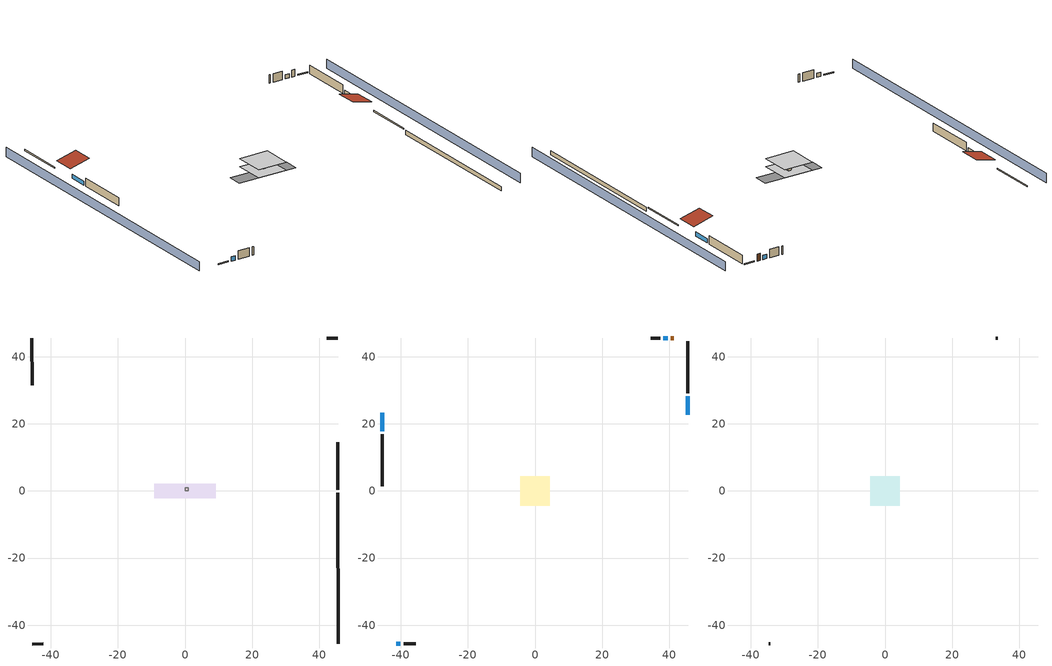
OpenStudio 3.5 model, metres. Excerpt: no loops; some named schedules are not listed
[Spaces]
air source heat pump airloop ret air space
 floor adiabatic (AdiabaticConst): 0,0 0,1 1,1 1,0 z0
 wall adiabatic (AdiabaticConst): 0,0 1,0 1,1 0,1 0,0 z0:1
 ceiling adiabatic (AdiabaticConst): 1,0 1,1 0,1 0,0 z1
crawlspace - unvented 1
 floor foundation (Slab1 construction): -9.14,-2.13 -9.14,2.13 9.14,2.13 9.14,-2.13 z-0.91
 wall outside (RimJoist4 construction): -45.61,-45.61 -42.32,-45.61 z0.3:0.61
 wall outside (RimJoist3 construction): -45.61,45.61 -45.61,31.52 z0.3:0.61
 wall outside (RimJoist2 construction): 45.61,45.61 42.32,45.61 z0.3:0.61
 wall outside (RimJoist1 construction): 45.61,0.43 45.61,14.52 z0.3:0.61
 wall foundation (FoundationWall1 construction): 45.61,-45.61 45.61,-0.5 z-0.91:0.3
living space 1
 floor to crawlspace - unvented 1 (Floor1 construction): -4.42,-4.42 -4.42,4.42 4.42,4.42 4.42,-4.42 z0.3
 wall outside (AdiabaticWallConstruction 1): 41.4,45.61 40.48,45.61 z0.3:2.34
 wall outside (AdiabaticWallConstruction): -41.4,-45.61 -40.11,-45.61 / -45.61,23.32 -45.61,17.83 / 39.55,45.61 38.27,45.61 / 45.61,22.72 45.61,28.21 z0.3:1.52
 wall outside (Wall4 construction): -39.19,-45.61 -35.56,-45.61 z0.3:2.74
 wall outside (Wall3 construction): -45.61,16.9 -45.61,1.36 z0.3:2.74
 wall outside (Wall2 construction): 37.34,45.61 34.48,45.61 z0.3:2.74
 wall outside (Wall1 construction): 45.61,29.14 45.61,44.68 z0.3:2.74
 window (WindowConstruction 3): -41.4,-45.61 -40.11,-45.61 z0.3:1.52
 window (WindowConstruction 2): -45.61,23.32 -45.61,17.83 z0.3:1.52
 window (WindowConstruction 1): 39.55,45.61 38.27,45.61 z0.3:1.52
 window (WindowConstruction): 45.61,22.72 45.61,28.21 z0.3:1.52
 door (Door): 41.4,45.61 40.48,45.61 z0.3:2.34
attic - vented 1
 floor to living space 1 (Floor2 construction Reversed): -4.42,-4.42 -4.42,4.42 4.42,4.42 4.42,-4.42 z2.74
 wall outside (Wall6 construction): -34.63,-45.61 -34.16,-45.61 z0.3:2.74
 wall outside (Wall5 construction): 33.55,45.61 33.08,45.61 z0.3:2.74
 roof outside (Roof2 construction): 45.61,21.79,2.74 39.46,21.79,4.28 39.46,15.45,4.28 45.61,15.45,2.74
 roof outside (Roof1 construction): -45.61,24.24,2.74 -39.46,24.24,4.28 -39.46,30.59,4.28 -45.61,30.59,2.74
shading: -51.71,45.61 -51.71,-45.61 / 51.71,-45.61 51.71,45.61 z0:2.74; -41.4,-45.61 -40.11,-45.61 / -45.61,23.32 -45.61,17.83 / 39.55,45.61 38.27,45.61 / 45.61,22.72 45.61,28.21 z0.3:1.52
[Building]
Building 27: Nominal Floor to Floor Height {m}=8; Standards Number of Stories=1; Standards Number of Above Ground Stories=1; Standards Building Type=Residential; Standards Number of Living Units=1
[Site:WaterMainsTemperature]
Calculation Method=Schedule; Temperature Schedule=mains temperature schedule
[Site:GroundTemperature:Deep]
9.76078, 9.76078, 9.76078, 9.76078, 9.76078, 9.76078, 9.76078, 9.76078, 9.76078, 9.76078, 9.76078, 9.76078
[Site:GroundTemperature:Shallow]
5.66255, 3.918, 3.77829, 4.60617, 7.92964, 11.2376, 14.1055, 15.9222, 16.0765, 14.5989, 11.8042, 8.59771
[Site]
Denver Centennial  Golden   Nr_CO_USA: Latitude {deg}=39.74; Longitude {deg}=-105.18; Time Zone {hr}=-7; Elevation {m}=1829; Terrain=Suburbs
[Construction]
AdiabaticConst: Adiabatic
furniture construction living space 1: furniture material living space 1
PartitionWallConstruction: gypsum board, wall stud and cavity 3, gypsum board
AdiabaticWallConstruction 1: wood siding 1, wall rigid ins 1, wall stud and cavity 2, gypsum board
Door: door material
AdiabaticWallConstruction: wood siding, wall rigid ins 1, wall stud and cavity 2, gypsum board
WindowConstruction 3; WindowConstruction 2; WindowConstruction 1; WindowConstruction: WindowMaterial
Slab1 construction: soil 0.5 in.
FoundationWall1 construction: concrete 8.0 in.
Floor2 construction Reversed: gypsum board, ceiling stud and cavity, ceiling loosefill ins
Floor1 construction: floor stud and cavity, osb sheathing 0.75 in., floor covering
RimJoist4 construction; RimJoist3 construction; RimJoist2 construction; RimJoist1 construction: vinyl siding, rim joist rigid ins, osb sheathing 2.0 in., rim joist stud and cavity
Wall6 construction; Wall5 construction: vinyl siding, osb sheathing 0.5 in. 1, wall stud and cavity 1
Wall4 construction; Wall3 construction; Wall2 construction; Wall1 construction: vinyl siding, wall rigid ins, osb sheathing 0.5 in. 1, wall stud and cavity, gypsum board
Roof2 construction; Roof1 construction: asphalt or fiberglass shingles, roof rigid ins, osb sheathing 0.5 in.
[Material:NoMass]
Adiabatic: Roughness=Rough; Thermal Resistance {m2-K/W}=176.1
[Material] Roughness=Rough
Name | Thickness {m} | Conductivity {W/m-K} | Density {kg/m3} | Specific Heat {J/kg-K} | Thermal Absorptance | Solar Absorptance | Visible Absorptance
furniture material living space 1 | 0.1524 | 0.115458 | 640.8 | 1214.23 | 0.9 | 0.6 | 0.6
wall stud and cavity 3 | 0.0889 | 0.391764 | 83.0341 | 1211.67 | 0.9 | 0.7 | 0.7
wood siding 1; wood siding | 0.0254 | 0.102417 | 544.68 | 1172.36
door material | 0.04445 | 0.20984 | 512.64 | 1214.23 | 0.9 | 0.7 | 0.7
wall stud and cavity 2 | 0.0889 | 0.380278 | 52.3479 | 1209.89 | 0.9 | 0.7 | 0.7
wall rigid ins 1 | 0.512978 | 0.029427 | 32.04 | 1214.23 | 0.9 | 0.7 | 0.7
soil 0.5 in. | 0.0127 | 1.731 | 1842.3 | 418.7 | 0.9 | 0.7 | 0.7
concrete 8.0 in. | 0.2032 | 1.803125 | 2242.8 | 837.4 | 0.9 | 0.7 | 0.7
interior vertical ins | 0.0984504 | 0.029427 | 32.04 | 1214.23
ceiling stud and cavity | 0.1397 | 0.0827032 | 65.682 | 1177.47 | 0.9 | 0.7 | 0.7
ceiling loosefill ins | 0.169333 | 0.0480833 | 16.02 | 1046.75 | 0.9 | 0.7 | 0.7
floor covering | 0.0127 | 0.0433444 | 54.468 | 1339.84 | 0.9 | 0.6 | 0.6
osb sheathing 0.75 in. | 0.01905 | 0.115458 | 512.64 | 1214.23 | 0.9 | 0.7 | 0.7
floor stud and cavity | 0.1397 | 0.27731 | 92.3553 | 1139.71 | 0.9 | 0.7 | 0.7
rim joist stud and cavity | 0.0508 | 0.0382757 | 125.044 | 1163.47 | 0.9 | 0.6 | 0.6
osb sheathing 2.0 in. | 0.0508 | 0.115458 | 512.64 | 1214.23 | 0.9 | 0.7 | 0.7
rim joist rigid ins; wall rigid ins | 0.051816 | 0.029427 | 32.04 | 1214.23 | 0.9 | 0.7 | 0.7
wall stud and cavity 1 | 0.1397 | 1.53317 | 139.0536 | 1170.24 | 0.9 | 0.6 | 0.6
gypsum board | 0.0127 | 0.160291 | 801 | 837.4 | 0.9 | 0.6 | 0.6
wall stud and cavity | 0.1397 | 0.232422 | 139.0536 | 1170.24 | 0.9 | 0.7 | 0.7
osb sheathing 0.5 in. 1 | 0.0127 | 0.115458 | 512.64 | 1214.23 | 0.9 | 0.7 | 0.7
vinyl siding | 0.009525 | 0.089435 | 177.822 | 1046.75 | 0.9 | 0.75 | 0.75
osb sheathing 0.5 in. | 0.0127 | 0.115458 | 512.64 | 1214.23 | 0.9 | 0.6 | 0.6
roof rigid ins | 0.00226973 | 0.029427 | 32.04 | 1214.23 | 0.9 | 0.7 | 0.7
asphalt or fiberglass shingles | 0.00635 | 0.162714 | 1121.4 | 1465.45 | 0.91 | 0.85 | 0.85
[WindowMaterial:SimpleGlazingSystem]
WindowMaterial: U-Factor {W/m2-K}=2.15764; Solar Heat Gain Coefficient=0.44
[SpaceType]
Name | Standards Building Type | Standards Space Type
Space Type 4 | Single-Family Detached | living space 1
Space Type 3 |  | attic - vented 1
Space Type 2 |  | crawlspace - unvented 1
Space Type 1 |  | air source heat pump airloop ret air space
[OtherEquipment]
Name | Other Equipment Definition | Space or SpaceType | Schedule | Fuel Type
mech vent house fan latent load equip | mech vent house fan latent load equip | living space 1 | Always On Discrete | None
mech vent house fan sensible load equip | mech vent house fan sensible load equip | living space 1 | Always On Discrete | None
air_source_heat_pump_airloop_0_SupLatLkToDZ equip | air_source_heat_pump_airloop_0_SupLatLkToDZ equip | crawlspace - unvented 1 | Always On Discrete | None
air_source_heat_pump_airloop_0_SupSensLkToDZ equip | air_source_heat_pump_airloop_0_SupSensLkToDZ equip | crawlspace - unvented 1 | Always On Discrete | None
air_source_heat_pump_airloop_0_RetCondToDZ equip | air_source_heat_pump_airloop_0_RetCondToDZ equip | crawlspace - unvented 1 | Always On Discrete | None
air_source_heat_pump_airloop_0_SupCondToDZ equip | air_source_heat_pump_airloop_0_SupCondToDZ equip | crawlspace - unvented 1 | Always On Discrete | None
air_source_heat_pump_airloop_0_RetLatLkToRP equip | air_source_heat_pump_airloop_0_RetLatLkToRP equip | air source heat pump airloop ret air space | Always On Discrete | None
air_source_heat_pump_airloop_0_RetSensLkToRP equip | air_source_heat_pump_airloop_0_RetSensLkToRP equip | air source heat pump airloop ret air space | Always On Discrete | None
air_source_heat_pump_airloop_0_RetCondToRP equip | air_source_heat_pump_airloop_0_RetCondToRP equip | air source heat pump airloop ret air space | Always On Discrete | None
air_source_heat_pump_airloop_0_SupCondToLv equip | air_source_heat_pump_airloop_0_SupCondToLv equip | living space 1 | Always On Discrete | None
air_source_heat_pump_airloop_0_SupLatLkToLv equip | air_source_heat_pump_airloop_0_SupLatLkToLv equip | living space 1 | Always On Discrete | None
air_source_heat_pump_airloop_0_SupSensLkToLv equip | air_source_heat_pump_airloop_0_SupSensLkToLv equip | living space 1 | Always On Discrete | None
water latent | water latent | living space 1 | dhw fixtures | None
water sensible | water sensible | living space 1 | dhw fixtures | None
water heater EC adjustment | water heater EC adjustment | living space 1 | Always On Discrete | Electricity
[OtherEquipment:Definition] Design Level Calculation Method=EquipmentLevel
Name | Design Level {W} | Fraction Latent | Fraction Radiant | Fraction Lost
mech vent house fan latent load equip; air_source_heat_pump_airloop_0_SupLatLkToDZ equip; air_source_heat_pump_airloop_0_RetLatLkToRP equip; air_source_heat_pump_airloop_0_SupLatLkToLv equip | 0 | 1 | 0 | 0
mech vent house fan sensible load equip; air_source_heat_pump_airloop_0_SupSensLkToDZ equip; air_source_heat_pump_airloop_0_RetCondToDZ equip; air_source_heat_pump_airloop_0_SupCondToDZ equip; air_source_heat_pump_airloop_0_RetSensLkToRP equip; air_source_heat_pump_airloop_0_RetCondToRP equip; air_source_heat_pump_airloop_0_SupCondToLv equip; air_source_heat_pump_airloop_0_SupSensLkToLv equip | 0 | 0 | 0 | 0
water latent | 70.3964 | 1 | 0 | 0
water sensible | -69.3786 | 0 | 0.6 | 0
water heater EC adjustment | 0.01 | 0 | 0 | 1
[SpaceInfiltration:DesignFlowRate] Schedule=Always On Discrete
Name | Space or SpaceType | Design Flow Rate Calculation Method | Design Flow Rate {m3/s} | Air Changes per Hour {1/hr} | Constant Term Coefficient | Temperature Term Coefficient | Velocity Term Coefficient | Velocity Squared Term Coefficient
infil flow; whole house fan flow; natural vent flow | living space 1 | Flow/Space | 0
infil|crawlspace - unvented 1 | crawlspace - unvented 1 | AirChanges/Hour |  | 0.1 | 1 | 0 | 0 | 0
[ElectricEquipment] Space or SpaceType=living space 1
Name | Electric Equipment Definition | Schedule
mech vent house fan cfis | mech vent house fan cfis | Always On Discrete
mech vent house fan | mech vent house fan | Always On Discrete
whole house fan | whole house fan | Always On Discrete
misc tv | misc tv | misc tv schedule
misc plug loads | misc plug loads | misc plug loads schedule
cooking range | cooking range | cooking range
fridge | fridge | fridge
dishwasher | dishwasher | dishwasher
clothes dryer | clothes dryer | clothes dryer
clothes washer | clothes washer | clothes washer
[ElectricEquipment:Definition] Design Level Calculation Method=EquipmentLevel
Name | Design Level {W} | Fraction Latent | Fraction Radiant | Fraction Lost
mech vent house fan cfis | 0 | 0 | 0 | 0
mech vent house fan; whole house fan | 0 | 0 | 0 | 1
misc tv | 99.5281 | 0 | 0.6 | 0
misc plug loads | 139.649 | 0.045 | 0.513 | 0.1
cooking range | 182.227 | 0.08 | 0.432 | 0.2
fridge | 80.9862 | 0 | 0.6 | 0
dishwasher | 25.0393 | 0.3 | 0.18 | 0.4
clothes dryer | 105.189 | 0.015 | 0.081 | 0.85
clothes washer | 8.23015 | 0.03 | 0.162 | 0.7
[SpaceInfiltration:EffectiveLeakageArea]
infil|attic - vented 1: Space or SpaceType=attic - vented 1; Schedule=Always On Discrete; Effective Air Leakage Area {cm2}=2598.68; Stack Coefficient=0.000276351; Wind Coefficient=3.12092e-05
[ZoneMixing] Schedule=Always On Continuous; Design Flow Rate Calculation Method=Flow/Zone; Design Flow Rate {m3/s}=0
Name | Zone or Space | Source Zone or Space
whole house fan mix | attic - vented | living space
air_source_heat_pump_airloop_0_ZoneMixLvToDZ mix | crawlspace - unvented | living space
air_source_heat_pump_airloop_0_ZoneMixDZToLv mix | living space | crawlspace - unvented
[Space]
Name | Space Type | Thermal Zone
air source heat pump airloop ret air space | Space Type 1 | air source heat pump airloop ret air zone
crawlspace - unvented 1 | Space Type 2 | crawlspace - unvented
attic - vented 1 | Space Type 3 | attic - vented
living space 1 | Space Type 4 | living space
[ThermalZone] Use Ideal Air Loads=No
Name | Volume {m3} | Thermostat
air source heat pump airloop ret air zone | 1
crawlspace - unvented | 95.1446
attic - vented | 27.8669
living space | 190.289 | living space temperature setpoint
[Exterior:Lights]
exterior lighting: Exterior Lights Definition=exterior lighting; Schedule=exterior lighting schedule
[Exterior:Lights:Definition]
exterior lighting: Design Level {W}=5.43028
[Lights]
interior lighting: Lights Definition=interior lighting; Space or SpaceType=living space 1; Schedule=interior lighting schedule; Fraction Replaceable=1
[Lights:Definition]
interior lighting: Design Level Calculation Method=LightingLevel; Lighting Level {W}=106.957; Fraction Radiant=0.6; Fraction Visible=0.2; Return Air Fraction=0
[WaterUse:Equipment:Definition]
Name | Peak Flow Rate {m3/s} | Target Temperature Schedule
dishwasher | 2.81355e-07
clothes washer | 1.97053e-07
dhw fixtures | 4.17723e-06 | mixed water temperature schedule
[People]
occupants: People Definition=occupants; Space or SpaceType=living space 1; Number of People Schedule=occupants schedule; Activity Level Schedule=occupants activity schedule; Multiplier=1
[People:Definition]
occupants: Number of People Calculation Method=People; Number of People {people}=2; Fraction Radiant=0.314171; Sensible Heat Fraction=0.56303; Carbon Dioxide Generation Rate {m3/s-W}=0; Enable ASHRAE 55 Comfort Warnings=No; Mean Radiant Temperature Calculation Type=ZoneAveraged
[InternalMass] Space or SpaceType=living space 1; Multiplier=1
Name | Internal Mass Definition
furniture mass living space 1 | furniture mass living space 1
partition wall mass | partition wall mass
[InternalMass:Definition] Design Level Calculation Method=SurfaceArea
Name | Construction | Surface Area {m2}
furniture mass living space 1 | furniture construction living space 1 | 31.2154
partition wall mass | PartitionWallConstruction | 78.0386
[SurfaceProperty:ExposedFoundationPerimeter]
Slab1: Exposed Perimeter Calculation Method=TotalExposedPerimeter; Total Exposed Perimeter {m}=45.1104
[Foundation:Kiva:Settings]
Soil Conductivity {W/m-K}=1.731; Soil Density {kg/m3}=1842.3; Soil Specific Heat {J/kg-K}=418.7; Ground Solar Absorptivity=0.9; Ground Thermal Absorptivity=0.9; Ground Surface Roughness {m}=0.03; Far-Field Width {m}=40; Deep-Ground Boundary Condition=ZeroFlux; Deep-Ground Depth {m}=40; Minimum Cell Dimension {m}=0.2; Maximum Cell Growth Coefficient=3; Simulation Timestep=Timestep
[Foundation:Kiva]
Foundation Kiva 1: Initial Indoor Air Temperature {C}=4.20774; Wall Height Above Grade {m}=0.3048; Wall Depth Below Slab {m}=0.2032; Custom Block Material Name 1=interior vertical ins; Custom Block Depth 1 {m}=1.2192; Custom Block X Position 1 {m}=-0.0984504; Custom Block Z Position 1 {m}=0
[ThermostatSetpoint:DualSetpoint]
living space temperature setpoint: Heating Setpoint Temperature Schedule=heating setpoint; Cooling Setpoint Temperature Schedule=cooling setpoint
[Schedule:Day]
exterior lighting schedule allday12: 1, 0, 0.571429, 3, 0, 0.528571, 5, 0, 0.5, 6, 0, 0.557143, 7, 0, 0.628571, 8, 0, 0.585714, 9, 0, 0.442857, 10, 0, 0.357143, 12, 0, 0.342857, 13, 0, 0.371429, 14, 0, 0.414286, 15, 0, 0.442857, 16, 0, 0.5, 17, 0, 0.628571, 18, 0, 0.8, 19, 0, 0.914286, 20, 0, 0.971429, 21, 0, 1, 22, 0, 0.928571, 23, 0, 0.8, 24, 0, 0.671429
exterior lighting schedule allday11: 1, 0, 0.552381, 3, 0, 0.510952, 5, 0, 0.483333, 6, 0, 0.538571, 7, 0, 0.607619, 8, 0, 0.56619, 9, 0, 0.428095, 10, 0, 0.345238, 12, 0, 0.331429, 13, 0, 0.359048, 14, 0, 0.400476, 15, 0, 0.428095, 16, 0, 0.483333, 17, 0, 0.607619, 18, 0, 0.773333, 19, 0, 0.88381, 20, 0, 0.939048, 21, 0, 0.966667, 22, 0, 0.897619, 23, 0, 0.773333, 24, 0, 0.649048
exterior lighting schedule allday10: 1, 0, 0.509524, 3, 0, 0.47131, 5, 0, 0.445833, 6, 0, 0.496786, 7, 0, 0.560476, 8, 0, 0.522262, 9, 0, 0.394881, 10, 0, 0.318452, 12, 0, 0.305714, 13, 0, 0.33119, 14, 0, 0.369405, 15, 0, 0.394881, 16, 0, 0.445833, 17, 0, 0.560476, 18, 0, 0.713333, 19, 0, 0.815238, 20, 0, 0.86619, 21, 0, 0.891667, 22, 0, 0.827976, 23, 0, 0.713333, 24, 0, 0.59869
exterior lighting schedule allday8: 1, 0, 0.419048, 3, 0, 0.387619, 5, 0, 0.366667, 6, 0, 0.408571, 7, 0, 0.460952, 8, 0, 0.429524, 9, 0, 0.324762, 10, 0, 0.261905, 12, 0, 0.251429, 13, 0, 0.272381, 14, 0, 0.30381, 15, 0, 0.324762, 16, 0, 0.366667, 17, 0, 0.460952, 18, 0, 0.586667, 19, 0, 0.670476, 20, 0, 0.712381, 21, 0, 0.733333, 22, 0, 0.680952, 23, 0, 0.586667, 24, 0, 0.492381
exterior lighting schedule allday7: 1, 0, 0.390476, 3, 0, 0.36119, 5, 0, 0.341667, 6, 0, 0.380714, 7, 0, 0.429524, 8, 0, 0.400238, 9, 0, 0.302619, 10, 0, 0.244048, 12, 0, 0.234286, 13, 0, 0.25381, 14, 0, 0.283095, 15, 0, 0.302619, 16, 0, 0.341667, 17, 0, 0.429524, 18, 0, 0.546667, 19, 0, 0.624762, 20, 0, 0.66381, 21, 0, 0.683333, 22, 0, 0.634524, 23, 0, 0.546667, 24, 0, 0.45881
exterior lighting schedule allday6: 1, 0, 0.380952, 3, 0, 0.352381, 5, 0, 0.333333, 6, 0, 0.371429, 7, 0, 0.419048, 8, 0, 0.390476, 9, 0, 0.295238, 10, 0, 0.238095, 12, 0, 0.228571, 13, 0, 0.247619, 14, 0, 0.27619, 15, 0, 0.295238, 16, 0, 0.333333, 17, 0, 0.419048, 18, 0, 0.533333, 19, 0, 0.609524, 20, 0, 0.647619, 21, 0, 0.666667, 22, 0, 0.619048, 23, 0, 0.533333, 24, 0, 0.447619
exterior lighting schedule allday5: 1, 0, 0.4, 3, 0, 0.37, 5, 0, 0.35, 6, 0, 0.39, 7, 0, 0.44, 8, 0, 0.41, 9, 0, 0.31, 10, 0, 0.25, 12, 0, 0.24, 13, 0, 0.26, 14, 0, 0.29, 15, 0, 0.31, 16, 0, 0.35, 17, 0, 0.44, 18, 0, 0.56, 19, 0, 0.64, 20, 0, 0.68, 21, 0, 0.7, 22, 0, 0.65, 23, 0, 0.56, 24, 0, 0.47
exterior lighting schedule allday4: 1, 0, 0.442857, 3, 0, 0.409643, 5, 0, 0.3875, 6, 0, 0.431786, 7, 0, 0.487143, 8, 0, 0.453929, 9, 0, 0.343214, 10, 0, 0.276786, 12, 0, 0.265714, 13, 0, 0.287857, 14, 0, 0.321071, 15, 0, 0.343214, 16, 0, 0.3875, 17, 0, 0.487143, 18, 0, 0.62, 19, 0, 0.708571, 20, 0, 0.752857, 21, 0, 0.775, 22, 0, 0.719643, 23, 0, 0.62, 24, 0, 0.520357
exterior lighting schedule allday3: 1, 0, 0.485714, 3, 0, 0.449286, 5, 0, 0.425, 6, 0, 0.473571, 7, 0, 0.534286, 8, 0, 0.497857, 9, 0, 0.376429, 10, 0, 0.303571, 12, 0, 0.291429, 13, 0, 0.315714, 14, 0, 0.352143, 15, 0, 0.376429, 16, 0, 0.425, 17, 0, 0.534286, 18, 0, 0.68, 19, 0, 0.777143, 20, 0, 0.825714, 21, 0, 0.85, 22, 0, 0.789286, 23, 0, 0.68, 24, 0, 0.570714
exterior lighting schedule allday2: 1, 0, 0.528571, 3, 0, 0.488929, 5, 0, 0.4625, 6, 0, 0.515357, 7, 0, 0.581429, 8, 0, 0.541786, 9, 0, 0.409643, 10, 0, 0.330357, 12, 0, 0.317143, 13, 0, 0.343571, 14, 0, 0.383214, 15, 0, 0.409643, 16, 0, 0.4625, 17, 0, 0.581429, 18, 0, 0.74, 19, 0, 0.845714, 20, 0, 0.898571, 21, 0, 0.925, 22, 0, 0.858929, 23, 0, 0.74, 24, 0, 0.621071
exterior lighting schedule allday1: 1, 0, 0.566667, 3, 0, 0.524167, 5, 0, 0.495833, 6, 0, 0.5525, 7, 0, 0.623333, 8, 0, 0.580833, 9, 0, 0.439167, 10, 0, 0.354167, 12, 0, 0.34, 13, 0, 0.368333, 14, 0, 0.410833, 15, 0, 0.439167, 16, 0, 0.495833, 17, 0, 0.623333, 18, 0, 0.793333, 19, 0, 0.906667, 20, 0, 0.963333, 21, 0, 0.991667, 22, 0, 0.920833, 23, 0, 0.793333, 24, 0, 0.665833
Schedule Day 14; Schedule Day 13; Schedule Day 12; Schedule Day 11; Schedule Day 10; Schedule Day 9; Schedule Day 8; Schedule Day 7; Schedule Day 6; Schedule Day 5; Schedule Day 4; Schedule Day 2; Schedule Day 1: 24, 0, 0
interior lighting schedule allday12: 1, 0, 0.109091, 4, 0, 0.0909091, 5, 0, 0.1, 6, 0, 0.163636, 7, 0, 0.272727, 8, 0, 0.345455, 10, 0, 0.372727, 11, 0, 0.354545, 12, 0, 0.336364, 13, 0, 0.327273, 14, 0, 0.318182, 15, 0, 0.336364, 16, 0, 0.372727, 17, 0, 0.454545, 18, 0, 0.590909, 19, 0, 0.781818, 20, 0, 0.954545, 21, 0, 1, 22, 0, 0.718182, 23, 0, 0.363636, 24, 0, 0.163636
interior lighting schedule allday11: 1, 0, 0.105455, 4, 0, 0.0878788, 5, 0, 0.0966667, 6, 0, 0.158182, 7, 0, 0.263636, 8, 0, 0.333939, 10, 0, 0.360303, 11, 0, 0.342727, 12, 0, 0.325152, 13, 0, 0.316364, 14, 0, 0.307576, 15, 0, 0.325152, 16, 0, 0.360303, 17, 0, 0.439394, 18, 0, 0.571212, 19, 0, 0.755758, 20, 0, 0.922727, 21, 0, 0.966667, 22, 0, 0.694242, 23, 0, 0.351515, 24, 0, 0.158182
misc tv schedule allday12; misc tv schedule allday1; misc plug loads schedule allday12; misc plug loads schedule allday1: 1, 0, 0.655649, 2, 0, 0.618183, 3, 0, 0.599451, 4, 0, 0.580718, 5, 0, 0.599451, 6, 0, 0.618183, 7, 0, 0.693115, 8, 0, 0.786779, 11, 0, 0.805512, 12, 0, 0.824245, 14, 0, 0.842977, 15, 0, 0.824245, 16, 0, 0.86171, 17, 0, 0.899176, 18, 0, 0.974107, 19, 0, 0.99284, 20, 0, 0.936642, 21, 0, 0.880443, 22, 0, 0.842977, 23, 0, 0.749313, 24, 0, 0.674382
misc tv schedule allday11; misc plug loads schedule allday11: 1, 0, 0.51853, 2, 0, 0.4889, 3, 0, 0.474085, 4, 0, 0.45927, 5, 0, 0.474085, 6, 0, 0.4889, 7, 0, 0.54816, 8, 0, 0.622236, 11, 0, 0.637051, 12, 0, 0.651867, 14, 0, 0.666682, 15, 0, 0.651867, 16, 0, 0.681497, 17, 0, 0.711127, 18, 0, 0.770388, 19, 0, 0.785203, 20, 0, 0.740757, 21, 0, 0.696312, 22, 0, 0.666682, 23, 0, 0.592606, 24, 0, 0.533345
misc tv schedule allday10; misc plug loads schedule allday10: 1, 0, 0.520106, 2, 0, 0.490386, 3, 0, 0.475526, 4, 0, 0.460666, 5, 0, 0.475526, 6, 0, 0.490386, 7, 0, 0.549827, 8, 0, 0.624128, 11, 0, 0.638988, 12, 0, 0.653848, 14, 0, 0.668708, 15, 0, 0.653848, 16, 0, 0.683568, 17, 0, 0.713289, 18, 0, 0.772729, 19, 0, 0.787589, 20, 0, 0.743009, 21, 0, 0.698428, 22, 0, 0.668708, 23, 0, 0.594407, 24, 0, 0.534966
misc tv schedule allday9; misc tv schedule allday6; misc plug loads schedule allday9; misc plug loads schedule allday6: 1, 0, 0.434473, 2, 0, 0.409646, 3, 0, 0.397232, 4, 0, 0.384819, 5, 0, 0.397232, 6, 0, 0.409646, 7, 0, 0.4593, 8, 0, 0.521367, 11, 0, 0.533781, 12, 0, 0.546194, 14, 0, 0.558608, 15, 0, 0.546194, 16, 0, 0.571021, 17, 0, 0.595848, 18, 0, 0.645502, 19, 0, 0.657916, 20, 0, 0.620675, 21, 0, 0.583435, 22, 0, 0.558608, 23, 0, 0.49654, 24, 0, 0.446886
misc tv schedule allday7; misc plug loads schedule allday7: 1, 0, 0.43132, 2, 0, 0.406674, 3, 0, 0.39435, 4, 0, 0.382027, 5, 0, 0.39435, 6, 0, 0.406674, 7, 0, 0.455967, 8, 0, 0.517585, 11, 0, 0.529908, 12, 0, 0.542231, 14, 0, 0.554555, 15, 0, 0.542231, 16, 0, 0.566878, 17, 0, 0.591525, 18, 0, 0.640819, 19, 0, 0.653142, 20, 0, 0.616172, 21, 0, 0.579202, 22, 0, 0.554555, 23, 0, 0.492938, 24, 0, 0.443644
misc tv schedule allday5; misc tv schedule allday3; misc plug loads schedule allday5; misc plug loads schedule allday3: 1, 0, 0.521682, 2, 0, 0.491872, 3, 0, 0.476967, 4, 0, 0.462062, 5, 0, 0.476967, 6, 0, 0.491872, 7, 0, 0.551493, 8, 0, 0.626019, 11, 0, 0.640924, 12, 0, 0.655829, 14, 0, 0.670734, 15, 0, 0.655829, 16, 0, 0.68564, 17, 0, 0.71545, 18, 0, 0.775071, 19, 0, 0.789976, 20, 0, 0.745261, 21, 0, 0.700545, 22, 0, 0.670734, 23, 0, 0.596208, 24, 0, 0.536588
misc tv schedule allday4; misc plug loads schedule allday4: 1, 0, 0.519581, 2, 0, 0.489891, 3, 0, 0.475045, 4, 0, 0.4602, 5, 0, 0.475045, 6, 0, 0.489891, 7, 0, 0.549271, 8, 0, 0.623497, 11, 0, 0.638342, 12, 0, 0.653187, 14, 0, 0.668033, 15, 0, 0.653187, 16, 0, 0.682878, 17, 0, 0.712568, 18, 0, 0.771949, 19, 0, 0.786794, 20, 0, 0.742258, 21, 0, 0.697723, 22, 0, 0.668033, 23, 0, 0.593807, 24, 0, 0.534426
misc tv schedule allday2; misc plug loads schedule allday2: 1, 0, 0.660377, 2, 0, 0.622642, 3, 0, 0.603774, 4, 0, 0.584906, 5, 0, 0.603774, 6, 0, 0.622642, 7, 0, 0.698113, 8, 0, 0.792453, 11, 0, 0.811321, 12, 0, 0.830189, 14, 0, 0.849057, 15, 0, 0.830189, 16, 0, 0.867925, 17, 0, 0.90566, 18, 0, 0.981132, 19, 0, 1, 20, 0, 0.943396, 21, 0, 0.886792, 22, 0, 0.849057, 23, 0, 0.754717, 24, 0, 0.679245
dhw fixtures allday1: 1, 0, 0.0932203, 2, 0, 0.0423729, 3, 0, 0.0254237, 4, 0, 0.0423729, 5, 0, 0.118644, 6, 0, 0.440678, 7, 0, 1, 8, 0, 0.991525, 9, 0, 0.805085, 10, 0, 0.627119, 11, 0, 0.508475, 12, 0, 0.398305, 13, 0, 0.288136, 14, 0, 0.245763, 15, 0, 0.220339, 16, 0, 0.211864, 17, 0, 0.254237, 18, 0, 0.330508, 21, 0, 0.355932, 22, 0, 0.347458, 23, 0, 0.245763, 24, 0, 0.177966
cooking range allday12; cooking range allday1: 2, 0, 0.0466667, 4, 0, 0.0266667, 5, 0, 0.0466667, 6, 0, 0.0733333, 7, 0, 0.166667, 8, 0, 0.28, 9, 0, 0.306667, 10, 0, 0.32, 11, 0, 0.28, 12, 0, 0.333333, 13, 0, 0.38, 14, 0, 0.306667, 15, 0, 0.38, 16, 0, 0.293333, 17, 0, 0.613333, 18, 0, 1, 19, 0, 0.78, 20, 0, 0.4, 21, 0, 0.233333, 22, 0, 0.166667, 23, 0, 0.106667, 24, 0, 0.0733333
cooking range allday10: 2, 0, 0.0461562, 4, 0, 0.026375, 5, 0, 0.0461562, 6, 0, 0.0725311, 7, 0, 0.164844, 8, 0, 0.276937, 9, 0, 0.303312, 10, 0, 0.3165, 11, 0, 0.276937, 12, 0, 0.329687, 13, 0, 0.375843, 14, 0, 0.303312, 15, 0, 0.375843, 16, 0, 0.290125, 17, 0, 0.606624, 18, 0, 0.989061, 19, 0, 0.771468, 20, 0, 0.395624, 21, 0, 0.230781, 22, 0, 0.164844, 23, 0, 0.1055, 24, 0, 0.0725311
cooking range allday9; cooking range allday6: 2, 0, 0.0378608, 4, 0, 0.0216348, 5, 0, 0.0378608, 6, 0, 0.0594956, 7, 0, 0.135217, 8, 0, 0.227165, 9, 0, 0.2488, 10, 0, 0.259617, 11, 0, 0.227165, 12, 0, 0.270435, 13, 0, 0.308295, 14, 0, 0.2488, 15, 0, 0.308295, 16, 0, 0.237982, 17, 0, 0.4976, 18, 0, 0.811304, 19, 0, 0.632817, 20, 0, 0.324521, 21, 0, 0.189304, 22, 0, 0.135217, 23, 0, 0.086539, 24, 0, 0.0594956
cooking range allday7: 2, 0, 0.0381161, 4, 0, 0.0217806, 5, 0, 0.0381161, 6, 0, 0.0598967, 7, 0, 0.136129, 8, 0, 0.228696, 9, 0, 0.250477, 10, 0, 0.261367, 11, 0, 0.228696, 12, 0, 0.272258, 13, 0, 0.310374, 14, 0, 0.250477, 15, 0, 0.310374, 16, 0, 0.239587, 17, 0, 0.500954, 18, 0, 0.816773, 19, 0, 0.637083, 20, 0, 0.326709, 21, 0, 0.19058, 22, 0, 0.136129, 23, 0, 0.0871225, 24, 0, 0.0598967
cooking range allday5; cooking range allday3: 2, 0, 0.0421574, 4, 0, 0.0240899, 5, 0, 0.0421574, 6, 0, 0.0662473, 7, 0, 0.150562, 8, 0, 0.252944, 9, 0, 0.277034, 10, 0, 0.289079, 11, 0, 0.252944, 12, 0, 0.301124, 13, 0, 0.343282, 14, 0, 0.277034, 15, 0, 0.343282, 16, 0, 0.264989, 17, 0, 0.554069, 18, 0, 0.903373, 19, 0, 0.704631, 20, 0, 0.361349, 21, 0, 0.210787, 22, 0, 0.150562, 23, 0, 0.0963598, 24, 0, 0.0662473
cooking range allday4: 2, 0, 0.0419872, 4, 0, 0.0239927, 5, 0, 0.0419872, 6, 0, 0.0659799, 7, 0, 0.149954, 8, 0, 0.251923, 9, 0, 0.275916, 10, 0, 0.287912, 11, 0, 0.251923, 12, 0, 0.299909, 13, 0, 0.341896, 14, 0, 0.275916, 15, 0, 0.341896, 16, 0, 0.26392, 17, 0, 0.551832, 18, 0, 0.899727, 19, 0, 0.701787, 20, 0, 0.359891, 21, 0, 0.209936, 22, 0, 0.149954, 23, 0, 0.0959708, 24, 0, 0.0659799
fridge allday12; fridge allday1: 1, 0, 0.610949, 2, 0, 0.595675, 3, 0, 0.580401, 4, 0, 0.565128, 6, 0, 0.549854, 7, 0, 0.580401, 8, 0, 0.610949, 10, 0, 0.626223, 12, 0, 0.610949, 15, 0, 0.641496, 16, 0, 0.626223, 17, 0, 0.672044, 18, 0, 0.733139, 19, 0, 0.763686, 20, 0, 0.733139, 21, 0, 0.717865, 22, 0, 0.702591, 23, 0, 0.672044, 24, 0, 0.626223
fridge allday11: 1, 0, 0.675182, 2, 0, 0.658303, 3, 0, 0.641423, 4, 0, 0.624544, 6, 0, 0.607664, 7, 0, 0.641423, 8, 0, 0.675182, 10, 0, 0.692062, 12, 0, 0.675182, 15, 0, 0.708942, 16, 0, 0.692062, 17, 0, 0.742701, 18, 0, 0.810219, 19, 0, 0.843978, 20, 0, 0.810219, 21, 0, 0.793339, 22, 0, 0.77646, 23, 0, 0.742701, 24, 0, 0.692062
fridge allday10: 1, 0, 0.679562, 2, 0, 0.662573, 3, 0, 0.645584, 4, 0, 0.628595, 6, 0, 0.611606, 7, 0, 0.645584, 8, 0, 0.679562, 10, 0, 0.696551, 12, 0, 0.679562, 15, 0, 0.71354, 16, 0, 0.696551, 17, 0, 0.747518, 18, 0, 0.815474, 19, 0, 0.849453, 20, 0, 0.815474, 21, 0, 0.798485, 22, 0, 0.781496, 23, 0, 0.747518, 24, 0, 0.696551
fridge allday6: 1, 0, 0.8, 2, 0, 0.78, 3, 0, 0.76, 4, 0, 0.74, 6, 0, 0.72, 7, 0, 0.76, 8, 0, 0.8, 10, 0, 0.82, 12, 0, 0.8, 15, 0, 0.84, 16, 0, 0.82, 17, 0, 0.88, 18, 0, 0.96, 19, 0, 1, 20, 0, 0.96, 21, 0, 0.94, 22, 0, 0.92, 23, 0, 0.88, 24, 0, 0.82
fridge allday3: 1, 0, 0.791241, 2, 0, 0.77146, 3, 0, 0.751679, 4, 0, 0.731898, 6, 0, 0.712117, 7, 0, 0.751679, 8, 0, 0.791241, 10, 0, 0.811022, 12, 0, 0.791241, 15, 0, 0.830803, 16, 0, 0.811022, 17, 0, 0.870365, 18, 0, 0.949489, 19, 0, 0.989051, 20, 0, 0.949489, 21, 0, 0.929708, 22, 0, 0.909927, 23, 0, 0.870365, 24, 0, 0.811022
fridge allday2: 1, 0, 0.609489, 2, 0, 0.594252, 3, 0, 0.579015, 4, 0, 0.563777, 6, 0, 0.54854, 7, 0, 0.579015, 8, 0, 0.609489, 10, 0, 0.624726, 12, 0, 0.609489, 15, 0, 0.639964, 16, 0, 0.624726, 17, 0, 0.670438, 18, 0, 0.731387, 19, 0, 0.761861, 20, 0, 0.731387, 21, 0, 0.71615, 22, 0, 0.700912, 23, 0, 0.670438, 24, 0, 0.624726
dishwasher allday12; dishwasher allday1: 1, 0, 0.135135, 2, 0, 0.0630631, 3, 0, 0.045045, 5, 0, 0.027027, 6, 0, 0.0900901, 7, 0, 0.18018, 8, 0, 0.279279, 9, 0, 0.522523, 10, 0, 0.585586, 11, 0, 0.504505, 12, 0, 0.432432, 13, 0, 0.369369, 14, 0, 0.414414, 15, 0, 0.324324, 17, 0, 0.342342, 18, 0, 0.441441, 19, 0, 0.783784, 20, 0, 1, 21, 0, 0.810811, 22, 0, 0.603604, 23, 0, 0.396396, 24, 0, 0.279279
dishwasher allday10: 1, 0, 0.133657, 2, 0, 0.0623732, 3, 0, 0.0445523, 5, 0, 0.0267314, 6, 0, 0.0891046, 7, 0, 0.178209, 8, 0, 0.276224, 9, 0, 0.516807, 10, 0, 0.57918, 11, 0, 0.498986, 12, 0, 0.427702, 13, 0, 0.365329, 14, 0, 0.409881, 15, 0, 0.320777, 17, 0, 0.338597, 18, 0, 0.436613, 19, 0, 0.77521, 20, 0, 0.989061, 21, 0, 0.801941, 22, 0, 0.597001, 23, 0, 0.39206, 24, 0, 0.276224
dishwasher allday9; dishwasher allday6: 1, 0, 0.109636, 2, 0, 0.0511633, 3, 0, 0.0365452, 5, 0, 0.0219271, 6, 0, 0.0730904, 7, 0, 0.146181, 8, 0, 0.22658, 9, 0, 0.423924, 10, 0, 0.475088, 11, 0, 0.409306, 12, 0, 0.350834, 13, 0, 0.299671, 14, 0, 0.336216, 15, 0, 0.263125, 17, 0, 0.277744, 18, 0, 0.358143, 19, 0, 0.635887, 20, 0, 0.811304, 21, 0, 0.657814, 22, 0, 0.489706, 23, 0, 0.321598, 24, 0, 0.22658
dishwasher allday7: 1, 0, 0.110375, 2, 0, 0.0515082, 3, 0, 0.0367916, 5, 0, 0.0220749, 6, 0, 0.0735832, 7, 0, 0.147166, 8, 0, 0.228108, 9, 0, 0.426782, 10, 0, 0.478291, 11, 0, 0.412066, 12, 0, 0.353199, 13, 0, 0.301691, 14, 0, 0.338483, 15, 0, 0.264899, 17, 0, 0.279616, 18, 0, 0.360557, 19, 0, 0.640173, 20, 0, 0.816773, 21, 0, 0.662248, 22, 0, 0.493007, 23, 0, 0.323766, 24, 0, 0.228108
dishwasher allday5; dishwasher allday3: 1, 0, 0.122077, 2, 0, 0.0569695, 3, 0, 0.0406925, 5, 0, 0.0244155, 6, 0, 0.0813849, 7, 0, 0.16277, 8, 0, 0.252293, 9, 0, 0.472033, 10, 0, 0.529002, 11, 0, 0.455756, 12, 0, 0.390648, 13, 0, 0.333678, 14, 0, 0.374371, 15, 0, 0.292986, 17, 0, 0.309263, 18, 0, 0.398786, 19, 0, 0.708049, 20, 0, 0.903373, 21, 0, 0.732464, 22, 0, 0.545279, 23, 0, 0.358094, 24, 0, 0.252293
dishwasher allday4: 1, 0, 0.121585, 2, 0, 0.0567395, 3, 0, 0.0405282, 5, 0, 0.0243169, 6, 0, 0.0810564, 7, 0, 0.162113, 8, 0, 0.251275, 9, 0, 0.470127, 10, 0, 0.526867, 11, 0, 0.453916, 12, 0, 0.389071, 13, 0, 0.332331, 14, 0, 0.37286, 15, 0, 0.291803, 17, 0, 0.308014, 18, 0, 0.397177, 19, 0, 0.705191, 20, 0, 0.899727, 21, 0, 0.729508, 22, 0, 0.543078, 23, 0, 0.356648, 24, 0, 0.251275
clothes dryer allday1: 1, 0, 0.123457, 2, 0, 0.0740741, 3, 0, 0.0493827, 4, 0, 0.0246914, 5, 0, 0.0493827, 6, 0, 0.0740741, 7, 0, 0.197531, 8, 0, 0.395062, 9, 0, 0.592593, 10, 0, 0.839506, 11, 0, 0.962963, 12, 0, 1, 13, 0, 0.91358, 14, 0, 0.82716, 15, 0, 0.703704, 16, 0, 0.753086, 17, 0, 0.679012, 18, 0, 0.666667, 20, 0, 0.62963, 21, 0, 0.641975, 22, 0, 0.666667, 23, 0, 0.54321, 24, 0, 0.296296
clothes washer allday12; clothes washer allday1: 1, 0, 0.103525, 2, 0, 0.0805193, 4, 0, 0.046011, 5, 0, 0.0805193, 6, 0, 0.12653, 7, 0, 0.253061, 8, 0, 0.563635, 9, 0, 0.839701, 10, 0, 0.989237, 11, 0, 0.966231, 12, 0, 0.862707, 13, 0, 0.770684, 14, 0, 0.690165, 15, 0, 0.563635, 16, 0, 0.598143, 17, 0, 0.575138, 21, 0, 0.563635, 22, 0, 0.540629, 23, 0, 0.368088, 24, 0, 0.195547
clothes washer allday11: 1, 0, 0.0982001, 2, 0, 0.0763778, 4, 0, 0.0436445, 5, 0, 0.0763778, 6, 0, 0.120022, 7, 0, 0.240045, 8, 0, 0.534645, 9, 0, 0.796512, 10, 0, 0.938356, 11, 0, 0.916534, 12, 0, 0.818334, 13, 0, 0.731045, 14, 0, 0.654667, 15, 0, 0.534645, 16, 0, 0.567378, 17, 0, 0.545556, 21, 0, 0.534645, 22, 0, 0.512823, 23, 0, 0.349156, 24, 0, 0.185489
clothes washer allday10: 1, 0, 0.0987121, 2, 0, 0.076776, 4, 0, 0.043872, 5, 0, 0.076776, 6, 0, 0.120648, 7, 0, 0.241296, 8, 0, 0.537432, 9, 0, 0.800664, 10, 0, 0.943249, 11, 0, 0.921313, 12, 0, 0.8226, 13, 0, 0.734856, 14, 0, 0.65808, 15, 0, 0.537432, 16, 0, 0.570336, 17, 0, 0.5484, 21, 0, 0.537432, 22, 0, 0.515496, 23, 0, 0.350976, 24, 0, 0.186456
clothes washer allday9; clothes washer allday6: 1, 0, 0.101989, 2, 0, 0.0793246, 4, 0, 0.0453284, 5, 0, 0.0793246, 6, 0, 0.124653, 7, 0, 0.249306, 8, 0, 0.555272, 9, 0, 0.827243, 10, 0, 0.97456, 11, 0, 0.951896, 12, 0, 0.849907, 13, 0, 0.75925, 14, 0, 0.679925, 15, 0, 0.555272, 16, 0, 0.589269, 17, 0, 0.566604, 21, 0, 0.555272, 22, 0, 0.532608, 23, 0, 0.362627, 24, 0, 0.192646
clothes washer allday7: 1, 0, 0.102296, 2, 0, 0.0795636, 4, 0, 0.0454649, 5, 0, 0.0795636, 6, 0, 0.125028, 7, 0, 0.250057, 8, 0, 0.556945, 9, 0, 0.829734, 10, 0, 0.977495, 11, 0, 0.954763, 12, 0, 0.852467, 13, 0, 0.761537, 14, 0, 0.681973, 15, 0, 0.556945, 16, 0, 0.591044, 17, 0, 0.568311, 21, 0, 0.556945, 22, 0, 0.534212, 23, 0, 0.363719, 24, 0, 0.193226
clothes washer allday5; clothes washer allday3: 1, 0, 0.104651, 2, 0, 0.0813953, 4, 0, 0.0465116, 5, 0, 0.0813953, 6, 0, 0.127907, 7, 0, 0.255814, 8, 0, 0.569767, 9, 0, 0.848837, 10, 0, 1, 11, 0, 0.976744, 12, 0, 0.872093, 13, 0, 0.77907, 14, 0, 0.697674, 15, 0, 0.569767, 16, 0, 0.604651, 17, 0, 0.581395, 21, 0, 0.569767, 22, 0, 0.546512, 23, 0, 0.372093, 24, 0, 0.197674
clothes washer allday4: 1, 0, 0.104446, 2, 0, 0.0812361, 4, 0, 0.0464206, 5, 0, 0.0812361, 6, 0, 0.127657, 7, 0, 0.255313, 8, 0, 0.568652, 9, 0, 0.847176, 10, 0, 0.998043, 11, 0, 0.974833, 12, 0, 0.870386, 13, 0, 0.777545, 14, 0, 0.696309, 15, 0, 0.568652, 16, 0, 0.603468, 17, 0, 0.580258, 21, 0, 0.568652, 22, 0, 0.545442, 23, 0, 0.371365, 24, 0, 0.197288
clothes washer allday2: 1, 0, 0.102603, 2, 0, 0.0798025, 4, 0, 0.0456014, 5, 0, 0.0798025, 6, 0, 0.125404, 7, 0, 0.250808, 8, 0, 0.558617, 9, 0, 0.832226, 10, 0, 0.980431, 11, 0, 0.95763, 12, 0, 0.855027, 13, 0, 0.763824, 14, 0, 0.684021, 15, 0, 0.558617, 16, 0, 0.592818, 17, 0, 0.570018, 21, 0, 0.558617, 22, 0, 0.535817, 23, 0, 0.364811, 24, 0, 0.193806
exterior lighting schedule allday9: 1, 0, 0.466667, 3, 0, 0.431667, 5, 0, 0.408333, 6, 0, 0.455, 7, 0, 0.513333, 8, 0, 0.478333, 9, 0, 0.361667, 10, 0, 0.291667, 12, 0, 0.28, 13, 0, 0.303333, 14, 0, 0.338333, 15, 0, 0.361667, 16, 0, 0.408333, 17, 0, 0.513333, 18, 0, 0.653333, 19, 0, 0.746667, 20, 0, 0.793333, 21, 0, 0.816667, 22, 0, 0.758333, 23, 0, 0.653333, 24, 0, 0.548333
[Schedule:Rule] Apply Sunday=Yes; Apply Monday=Yes; Apply Tuesday=Yes; Apply Wednesday=Yes; Apply Thursday=Yes; Apply Friday=Yes; Apply Saturday=Yes; Date Specification Type=DateRange; Start Day=1
Name | Schedule Ruleset | Rule Order | Day Schedule | Start Month | End Month | End Day
exterior lighting schedule allday ruleset12 | exterior lighting schedule | 0 | exterior lighting schedule allday12 | 12 | 12 | 31
exterior lighting schedule allday ruleset11 | exterior lighting schedule | 1 | exterior lighting schedule allday11 | 11 | 11 | 30
exterior lighting schedule allday ruleset10 | exterior lighting schedule | 2 | exterior lighting schedule allday10 | 10 | 10 | 31
exterior lighting schedule allday ruleset9 | exterior lighting schedule | 3 | exterior lighting schedule allday9 | 9 | 9 | 30
exterior lighting schedule allday ruleset8 | exterior lighting schedule | 4 | exterior lighting schedule allday8 | 8 | 8 | 31
exterior lighting schedule allday ruleset7 | exterior lighting schedule | 5 | exterior lighting schedule allday7 | 7 | 7 | 31
exterior lighting schedule allday ruleset6 | exterior lighting schedule | 6 | exterior lighting schedule allday6 | 6 | 6 | 30
exterior lighting schedule allday ruleset5 | exterior lighting schedule | 7 | exterior lighting schedule allday5 | 5 | 5 | 31
exterior lighting schedule allday ruleset4 | exterior lighting schedule | 8 | exterior lighting schedule allday4 | 4 | 4 | 30
exterior lighting schedule allday ruleset3 | exterior lighting schedule | 9 | exterior lighting schedule allday3 | 3 | 3 | 31
exterior lighting schedule allday ruleset2 | exterior lighting schedule | 10 | exterior lighting schedule allday2 | 2 | 2 | 28
exterior lighting schedule allday ruleset1 | exterior lighting schedule | 11 | exterior lighting schedule allday1 | 1 | 1 | 31
interior lighting schedule allday ruleset12 | interior lighting schedule | 0 | interior lighting schedule allday12 | 12 | 12 | 31
interior lighting schedule allday ruleset11 | interior lighting schedule | 1 | interior lighting schedule allday11 | 11 | 11 | 30
interior lighting schedule allday ruleset10 | interior lighting schedule | 2 | interior lighting schedule allday10 | 10 | 10 | 31
interior lighting schedule allday ruleset9 | interior lighting schedule | 3 | interior lighting schedule allday9 | 9 | 9 | 30
interior lighting schedule allday ruleset8 | interior lighting schedule | 4 | interior lighting schedule allday8 | 8 | 8 | 31
interior lighting schedule allday ruleset7 | interior lighting schedule | 5 | interior lighting schedule allday7 | 7 | 7 | 31
interior lighting schedule allday ruleset6 | interior lighting schedule | 6 | interior lighting schedule allday6 | 6 | 6 | 30
interior lighting schedule allday ruleset5 | interior lighting schedule | 7 | interior lighting schedule allday5 | 5 | 5 | 31
interior lighting schedule allday ruleset4 | interior lighting schedule | 8 | interior lighting schedule allday4 | 4 | 4 | 30
interior lighting schedule allday ruleset3 | interior lighting schedule | 9 | interior lighting schedule allday3 | 3 | 3 | 31
interior lighting schedule allday ruleset2 | interior lighting schedule | 10 | interior lighting schedule allday2 | 2 | 2 | 28
interior lighting schedule allday ruleset1 | interior lighting schedule | 11 | interior lighting schedule allday1 | 1 | 1 | 31
misc tv schedule allday ruleset12 | misc tv schedule | 0 | misc tv schedule allday12 | 12 | 12 | 31
misc tv schedule allday ruleset11 | misc tv schedule | 1 | misc tv schedule allday11 | 11 | 11 | 30
misc tv schedule allday ruleset9 | misc tv schedule | 3 | misc tv schedule allday9 | 9 | 9 | 30
misc tv schedule allday ruleset7 | misc tv schedule | 4 | misc tv schedule allday7 | 7 | 8 | 31
misc tv schedule allday ruleset6 | misc tv schedule | 5 | misc tv schedule allday6 | 6 | 6 | 30
misc tv schedule allday ruleset5 | misc tv schedule | 6 | misc tv schedule allday5 | 5 | 5 | 31
misc tv schedule allday ruleset4 | misc tv schedule | 7 | misc tv schedule allday4 | 4 | 4 | 30
misc tv schedule allday ruleset3 | misc tv schedule | 8 | misc tv schedule allday3 | 3 | 3 | 31
misc tv schedule allday ruleset2 | misc tv schedule | 9 | misc tv schedule allday2 | 2 | 2 | 28
misc tv schedule allday ruleset1 | misc tv schedule | 10 | misc tv schedule allday1 | 1 | 1 | 31
misc plug loads schedule allday ruleset11 | misc plug loads schedule | 1 | misc plug loads schedule allday11 | 11 | 11 | 30
misc plug loads schedule allday ruleset10 | misc plug loads schedule | 2 | misc plug loads schedule allday10 | 10 | 10 | 31
misc plug loads schedule allday ruleset9 | misc plug loads schedule | 3 | misc plug loads schedule allday9 | 9 | 9 | 30
misc plug loads schedule allday ruleset7 | misc plug loads schedule | 4 | misc plug loads schedule allday7 | 7 | 8 | 31
misc plug loads schedule allday ruleset6 | misc plug loads schedule | 5 | misc plug loads schedule allday6 | 6 | 6 | 30
misc plug loads schedule allday ruleset5 | misc plug loads schedule | 6 | misc plug loads schedule allday5 | 5 | 5 | 31
misc plug loads schedule allday ruleset4 | misc plug loads schedule | 7 | misc plug loads schedule allday4 | 4 | 4 | 30
misc plug loads schedule allday ruleset3 | misc plug loads schedule | 8 | misc plug loads schedule allday3 | 3 | 3 | 31
misc plug loads schedule allday ruleset2 | misc plug loads schedule | 9 | misc plug loads schedule allday2 | 2 | 2 | 28
misc plug loads schedule allday ruleset1 | misc plug loads schedule | 10 | misc plug loads schedule allday1 | 1 | 1 | 31
dhw fixtures allday ruleset1 | dhw fixtures | 0 | dhw fixtures allday1 | 1 | 12 | 31
cooking range allday ruleset12 | cooking range | 0 | cooking range allday12 | 12 | 12 | 31
cooking range allday ruleset10 | cooking range | 1 | cooking range allday10 | 10 | 11 | 30
cooking range allday ruleset9 | cooking range | 2 | cooking range allday9 | 9 | 9 | 30
cooking range allday ruleset7 | cooking range | 3 | cooking range allday7 | 7 | 8 | 31
cooking range allday ruleset6 | cooking range | 4 | cooking range allday6 | 6 | 6 | 30
cooking range allday ruleset5 | cooking range | 5 | cooking range allday5 | 5 | 5 | 31
cooking range allday ruleset4 | cooking range | 6 | cooking range allday4 | 4 | 4 | 30
cooking range allday ruleset3 | cooking range | 7 | cooking range allday3 | 3 | 3 | 31
cooking range allday ruleset1 | cooking range | 8 | cooking range allday1 | 1 | 2 | 28
fridge allday ruleset12 | fridge | 0 | fridge allday12 | 12 | 12 | 31
fridge allday ruleset11 | fridge | 1 | fridge allday11 | 11 | 11 | 30
fridge allday ruleset10 | fridge | 2 | fridge allday10 | 10 | 10 | 31
fridge allday ruleset6 | fridge | 3 | fridge allday6 | 6 | 9 | 30
fridge allday ruleset3 | fridge | 4 | fridge allday3 | 3 | 5 | 31
fridge allday ruleset2 | fridge | 5 | fridge allday2 | 2 | 2 | 28
fridge allday ruleset1 | fridge | 6 | fridge allday1 | 1 | 1 | 31
dishwasher allday ruleset12 | dishwasher | 0 | dishwasher allday12 | 12 | 12 | 31
dishwasher allday ruleset10 | dishwasher | 1 | dishwasher allday10 | 10 | 11 | 30
dishwasher allday ruleset9 | dishwasher | 2 | dishwasher allday9 | 9 | 9 | 30
dishwasher allday ruleset7 | dishwasher | 3 | dishwasher allday7 | 7 | 8 | 31
dishwasher allday ruleset6 | dishwasher | 4 | dishwasher allday6 | 6 | 6 | 30
dishwasher allday ruleset5 | dishwasher | 5 | dishwasher allday5 | 5 | 5 | 31
dishwasher allday ruleset4 | dishwasher | 6 | dishwasher allday4 | 4 | 4 | 30
dishwasher allday ruleset3 | dishwasher | 7 | dishwasher allday3 | 3 | 3 | 31
dishwasher allday ruleset1 | dishwasher | 8 | dishwasher allday1 | 1 | 2 | 28
clothes dryer allday ruleset1 | clothes dryer | 0 | clothes dryer allday1 | 1 | 12 | 31
clothes washer allday ruleset12 | clothes washer | 0 | clothes washer allday12 | 12 | 12 | 31
clothes washer allday ruleset11 | clothes washer | 1 | clothes washer allday11 | 11 | 11 | 30
clothes washer allday ruleset10 | clothes washer | 2 | clothes washer allday10 | 10 | 10 | 31
clothes washer allday ruleset9 | clothes washer | 3 | clothes washer allday9 | 9 | 9 | 30
clothes washer allday ruleset7 | clothes washer | 4 | clothes washer allday7 | 7 | 8 | 31
clothes washer allday ruleset6 | clothes washer | 5 | clothes washer allday6 | 6 | 6 | 30
clothes washer allday ruleset5 | clothes washer | 6 | clothes washer allday5 | 5 | 5 | 31
clothes washer allday ruleset4 | clothes washer | 7 | clothes washer allday4 | 4 | 4 | 30
clothes washer allday ruleset3 | clothes washer | 8 | clothes washer allday3 | 3 | 3 | 31
clothes washer allday ruleset2 | clothes washer | 9 | clothes washer allday2 | 2 | 2 | 28
clothes washer allday ruleset1 | clothes washer | 10 | clothes washer allday1 | 1 | 1 | 31
occupants schedule allday ruleset1 | occupants schedule | 0 | occupants schedule allday1 | 1 | 12 | 31
misc tv schedule allday ruleset10 | misc tv schedule | 2 | misc tv schedule allday10 | 10 | 10 | 31
misc plug loads schedule allday ruleset12 | misc plug loads schedule | 0 | misc plug loads schedule allday12 | 12 | 12 | 31
cooling setpoint allday ruleset1 | cooling setpoint | 0 | cooling setpoint allday1 | 1 | 12 | 31
heating setpoint allday ruleset1 | heating setpoint | 0 | heating setpoint allday1 | 1 | 12 | 31
[Schedule:Ruleset]
Name | Default Day Schedule
exterior lighting schedule | Schedule Day 14
interior lighting schedule | Schedule Day 13
misc tv schedule | Schedule Day 12
misc plug loads schedule | Schedule Day 11
dhw fixtures | Schedule Day 10
cooking range | Schedule Day 9
fridge | Schedule Day 8
dishwasher | Schedule Day 7
clothes dryer | Schedule Day 6
clothes washer | Schedule Day 5
occupants schedule | Schedule Day 4
cooling setpoint | Schedule Day 2
heating setpoint | Schedule Day 1
[Schedule:Constant]
Name | Value
Always On Continuous; Always On Discrete | 1
mixed water temperature schedule | 40.5556
occupants activity schedule | 117.228
[Schedule:FixedInterval]
mains temperature schedule: Interval Length {minutes}=1440; Start Month=1; Start Day=2; Value 1=9.28222; Value 2=9.22222; Value 3=9.16278; Value 4=9.105; Value 5=9.04833; Value 6=8.99278; Value 7=8.93833; Value 8=8.88556; Value 9=8.83333; Value 10=8.78278; Value 11=8.73333; Value 12=8.68556; Value 13=8.63889; Value 14=8.59333; Value 15=8.54944; Value 16=8.50667; Value 17=8.46556; Value 18=8.42556; Value 19=8.38667; Value 20=8.34944; Value 21=8.31389; Value 22=8.27944; Value 23=8.24667; Value 24=8.215; Value 25=8.185; Value 26=8.15611; Value 27=8.12889; Value 28=8.10333; Value 29=8.07889; Value 30=8.05667; Value 31=8.035; Value 32=8.01556; Value 33=7.99722; Value 34=7.98056; Value 35=7.965; Value 36=7.95167; Value 37=7.93944; Value 38=7.92889; Value 39=7.91944; Value 40=7.91222; Value 41=7.90611; Value 42=7.90167; Value 43=7.89833; Value 44=7.89722; Value 45=7.89722; Value 46=7.89889; Value 47=7.90222; Value 48=7.90667; Value 49=7.91278; Value 50=7.92056; Value 51=7.93; Value 52=7.94111; Value 53=7.95333; Value 54=7.96722; Value 55=7.98278; Value 56=7.99944; Value 57=8.01833; Value 58=8.03778; Value 59=8.05944; Value 60=8.08222; Value 61=8.10667; Value 62=8.13278; Value 63=8.16; Value 64=8.18889; Value 65=8.21944; Value 66=8.25111; Value 67=8.28389; Value 68=8.31889; Value 69=8.35444; Value 70=8.39222; Value 71=8.43056; Value 72=8.47111; Value 73=8.51278; Value 74=8.55556; Value 75=8.59944; Value 76=8.645; Value 77=8.69222; Value 78=8.74056; Value 79=8.79; Value 80=8.84056; Value 81=8.89278; Value 82=8.94611; Value 83=9.00056; Value 84=9.05611; Value 85=9.11278; Value 86=9.17111; Value 87=9.23; Value 88=9.29056; Value 89=9.35222; Value 90=9.415; Value 91=9.47833; Value 92=9.54333; Value 93=9.60889; Value 94=9.67611; Value 95=9.74389; Value 96=9.81278; Value 97=9.88278; Value 98=9.95333; Value 99=10.025; Value 100=10.0978; Value 101=10.1711; Value 102=10.2456; Value 103=10.3206; Value 104=10.3967; Value 105=10.4739; Value 106=10.5511; Value 107=10.6294; Value 108=10.7089; Value 109=10.7883; Value 110=10.8689; Value 111=10.95; Value 112=11.0322; Value 113=11.1144; Value 114=11.1972; Value 115=11.2811; Value 116=11.365; Value 117=11.4494; Value 118=11.5344; Value 119=11.62; Value 120=11.7061; Value 121=11.7928; Value 122=11.8794; Value 123=11.9667; Value 124=12.0539; Value 125=12.1417; Value 126=12.23; Value 127=12.3183; Value 128=12.4067; Value 129=12.4956; Value 130=12.5844; Value 131=12.6733; Value 132=12.7628; Value 133=12.8522; Value 134=12.9411; Value 135=13.0306; Value 136=13.12; Value 137=13.2094; Value 138=13.2989; Value 139=13.3883; Value 140=13.4778; Value 141=13.5667; Value 142=13.6556; Value 143=13.7444; Value 144=13.8333; Value 145=13.9217; Value 146=14.01; Value 147=14.0978; Value 148=14.185; Value 149=14.2728; Value 150=14.3594; Value 151=14.4461; Value 152=14.5322; Value 153=14.6178; Value 154=14.7033; Value 155=14.7878; Value 156=14.8722; Value 157=14.9561; Value 158=15.0394; Value 159=15.1217; Value 160=15.2039; Value 161=15.2856; Value 162=15.3661; Value 163=15.4461; Value 164=15.5256; Value 165=15.6044; Value 166=15.6822; Value 167=15.7594; Value 168=15.8356; Value 169=15.9111; Value 170=15.9861; Value 171=16.06; Value 172=16.1328; Value 173=16.205; Value 174=16.2761; Value 175=16.3467; Value 176=16.4156; Value 177=16.4839; Value 178=16.5511; Value 179=16.6178; Value 180=16.6828; Value 181=16.7472; Value 182=16.81; Value 183=16.8722; Value 184=16.9328; Value 185=16.9928; Value 186=17.0511; Value 187=17.1083; Value 188=17.165; Value 189=17.22; Value 190=17.2733; Value 191=17.3261; Value 192=17.3772; Value 193=17.4272; Value 194=17.4761; Value 195=17.5233; Value 196=17.5694; Value 197=17.6144; Value 198=17.6578; Value 199=17.7; Value 200=17.7406; Value 201=17.78; Value 202=17.8183; Value 203=17.855; Value 204=17.89; Value 205=17.9239; Value 206=17.9561; Value 207=17.9867; Value 208=18.0161; Value 209=18.0444; Value 210=18.0706; Value 211=18.0956; Value 212=18.1194; Value 213=18.1417; Value 214=18.1622; Value 215=18.1811; Value 216=18.1989; Value 217=18.2144; Value 218=18.2294; Value 219=18.2422; Value 220=18.2539; Value 221=18.2639; Value 222=18.2722; Value 223=18.2789; Value 224=18.2844; Value 225=18.2883; Value 226=18.2906; Value 227=18.2911; Value 228=18.2906; Value 229=18.2883; Value 230=18.2844; Value 231=18.2789; Value 232=18.2717; Value 233=18.2633; Value 234=18.2533; Value 235=18.2417; Value 236=18.2289; Value 237=18.2144; Value 238=18.1983; Value 239=18.1806; Value 240=18.1617; Value 241=18.1411; Value 242=18.1189; Value 243=18.095; Value 244=18.07; Value 245=18.0433; Value 246=18.0156; Value 247=17.9861; Value 248=17.955; Value 249=17.9228; Value 250=17.8889; Value 251=17.8539; Value 252=17.8172; Value 253=17.7789; Value 254=17.74; Value 255=17.6989; Value 256=17.6567; Value 257=17.6133; Value 258=17.5683; Value 259=17.5222; Value 260=17.475; Value 261=17.4261; Value 262=17.3761; Value 263=17.3244; Value 264=17.2722; Value 265=17.2183; Value 266=17.1633; Value 267=17.1072; Value 268=17.0494; Value 269=16.9911; Value 270=16.9311; Value 271=16.8706; Value 272=16.8083; Value 273=16.7456; Value 274=16.6811; Value 275=16.6161; Value 276=16.5494; Value 277=16.4822; Value 278=16.4139; Value 279=16.3444; Value 280=16.2744; Value 281=16.2033; Value 282=16.1311; Value 283=16.0578; Value 284=15.9839; Value 285=15.9094; Value 286=15.8339; Value 287=15.7572; Value 288=15.68; Value 289=15.6022; Value 290=15.5233; Value 291=15.4439; Value 292=15.3639; Value 293=15.2833; Value 294=15.2017; Value 295=15.1194; Value 296=15.0372; Value 297=14.9539; Value 298=14.87; Value 299=14.7856; Value 300=14.7011; Value 301=14.6156; Value 302=14.53; Value 303=14.4439; Value 304=14.3572; Value 305=14.27; Value 306=14.1828; Value 307=14.095; Value 308=14.0072; Value 309=13.9194; Value 310=13.8306; Value 311=13.7422; Value 312=13.6533; Value 313=13.5644; Value 314=13.475; Value 315=13.3861; Value 316=13.2967; Value 317=13.2072; Value 318=13.1178; Value 319=13.0283; Value 320=12.9389; Value 321=12.8494; Value 322=12.76; Value 323=12.6711; Value 324=12.5822; Value 325=12.4928; Value 326=12.4044; Value 327=12.3156; Value 328=12.2272; Value 329=12.1394; Value 330=12.0517; Value 331=11.9639; Value 332=11.8772; Value 333=11.79; Value 334=11.7039; Value 335=11.6178; Value 336=11.5322; Value 337=11.4472; Value 338=11.3628; Value 339=11.2789; Value 340=11.195; Value 341=11.1122; Value 342=11.03; Value 343=10.9478; Value 344=10.8667; Value 345=10.7867; Value 346=10.7067; Value 347=10.6278; Value 348=10.5494; Value 349=10.4717; Value 350=10.395; Value 351=10.3189; Value 352=10.2433; Value 353=10.1694; Value 354=10.0956; Value 355=10.0233; Value 356=9.95111; Value 357=9.88056; Value 358=9.81056; Value 359=9.74222; Value 360=9.67389; Value 361=9.60722; Value 362=9.54167; Value 363=9.47667; Value 364=9.41278; Value 365=9.35056
